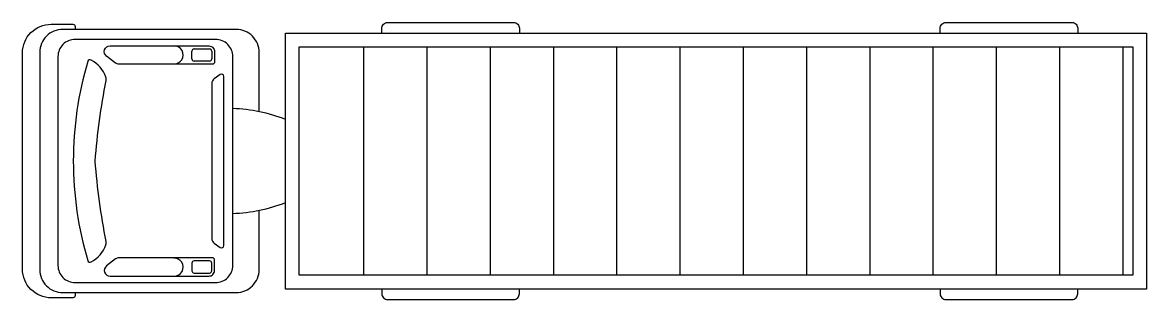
# Model space of a CAD drawing. Extents: x 0 to 9.7, y -1.66 to 0.73.
import ezdxf

# ---------------------------------------------------------------- set-up
doc = ezdxf.new("R2010")
doc.units = 0
doc.header["$LTSCALE"] = 100
doc.header["$MEASUREMENT"] = 0
doc.layers.add('C-CARRO', color=2, linetype='CONTINUOUS')

msp = doc.modelspace()

# ---------------------------------------------------------------- linework, layer by layer
at = {"layer": 'C-CARRO', "linetype": 'CONTINUOUS'}
for p, q in [((1.4821, 0.5007), (1.6134, 0.5007)), ((2.9439, 0.5198), (2.9439, -1.4536)), ((3.4897, 0.5198), (3.4897, -1.4536)), ((4.0356, 0.5198), (4.0356, -1.4536)), ((4.5815, 0.5198), (4.5815, -1.4536)), ((5.1274, 0.5198), (5.1274, -1.4536)), ((5.6733, 0.5198), (5.6733, -1.4536)), ((6.2192, 0.5198), (6.2192, -1.4536)), ((6.7651, 0.5198), (6.7651, -1.4536)), ((7.3109, 0.5198), (7.3109, -1.4536)), ((7.8568, 0.5198), (7.8568, -1.4536)), ((8.4027, 0.5198), (8.4027, -1.4536)), ((8.9486, 0.5198), (8.9486, -1.4536)), ((9.4945, 0.5198), (9.4945, -1.4536)), ((1.4623, 0.4161), (1.4623, 0.4809)), ((1.6134, 0.3963), (1.4821, 0.3963)), ((1.6332, 0.4809), (1.6332, 0.4161)), ((1.4623, -1.3499), (1.4623, -1.4146)), ((1.6134, -1.33), (1.4821, -1.33)), ((1.6332, -1.4146), (1.6332, -1.3499)), ((1.4821, -1.4345), (1.6134, -1.4345))]:
    msp.add_line(p, q, dxfattribs=at)
for points in [[(0.4544, -1.6032), (0.4544, -1.6289, -0.414214), (0.4346, -1.6488), (0.2481, -1.6488, -0.414214), (0, -1.4006), (0, -0.4669), (0, 0.4669, -0.414214), (0.2481, 0.715), (0.4346, 0.715, -0.414214), (0.4544, 0.6952), (0.4544, 0.6695)], [(3.101, 0.6389), (3.101, 0.6804, -0.414214), (3.1506, 0.73), (4.2384, 0.73, -0.414214), (4.288, 0.6804), (4.288, 0.6389)], [(7.9197, 0.6389), (7.9197, 0.6804, -0.414214), (7.9693, 0.73), (9.0571, 0.73, -0.414214), (9.1067, 0.6804), (9.1067, 0.6389)], [(2.0427, -0.0429), (2.0427, 0.471, 0.414214), (1.8442, 0.6695), (0.347, 0.6695, 0.414214), (0.1485, 0.471), (0.1485, -0.4669), (0.1485, -1.4047, 0.414214), (0.347, -1.6032), (1.8442, -1.6032, 0.414214), (2.0427, -1.4047), (2.0427, -0.8908)], [(1.6332, -0.4596), (1.6332, -1.136, 0.240403), (1.6537, -1.1762), (1.7052, -1.2135, 0.61238), (1.7367, -1.1974), (1.7367, -0.4669), (1.7367, 0.2637, 0.61238), (1.7052, 0.2797), (1.6537, 0.2424, 0.240403), (1.6332, 0.2022), (1.6332, -0.4741)], [(3.101, -1.5727), (3.101, -1.6141, 0.414214), (3.1506, -1.6638), (4.2384, -1.6638, 0.414214), (4.288, -1.6141), (4.288, -1.5727)], [(7.9197, -1.5727), (7.9197, -1.6141, 0.414214), (7.9693, -1.6638), (9.0571, -1.6638, 0.414214), (9.1067, -1.6141), (9.1067, -1.5727)]]:
    msp.add_lwpolyline(points, format="xyb", dxfattribs=at)
for points in [[(1.8155, -1.3686), (1.8155, -0.4669), (1.8155, 0.4349, 0.414214), (1.6666, 0.5838), (0.4548, 0.5838, 0.414214), (0.306, 0.4349), (0.306, -0.4669), (0.306, -1.3686, 0.414214), (0.4548, -1.5175), (1.6666, -1.5175, 0.414214)], [(1.6084, 0.5275, -0.414214), (1.658, 0.4779), (1.658, 0.3894, -0.414214), (1.6381, 0.3695), (0.8333, 0.3695, -0.163523), (0.8033, 0.3796), (0.7258, 0.4383, -0.718917), (0.7557, 0.5275)], [(0.7226, 0.2299, 0.13723), (0.7206, 0.2565, 0.184306), (0.5923, 0.4054, 0.47564), (0.5639, 0.3937, 0.072937), (0.4387, -0.4669, 0.072937), (0.5639, -1.3274, 0.47564), (0.5923, -1.3392, 0.184306), (0.7206, -1.1903, 0.13723), (0.7226, -1.1636, -0.031824), (0.6278, -0.4669, -0.031824)], [(1.6084, -1.4613, 0.414214), (1.658, -1.4117), (1.658, -1.3231, 0.414214), (1.6381, -1.3033), (0.8333, -1.3033, 0.163523), (0.8033, -1.3133), (0.7258, -1.3721, 0.718917), (0.7557, -1.4613)]]:
    msp.add_lwpolyline(points, format="xyb", close=True, dxfattribs=at)
msp.add_lwpolyline([(2.27, 0.6389), (9.7, 0.6389), (9.7, -1.5727), (2.27, -1.5727)], close=True, dxfattribs=at)
msp.add_lwpolyline([(2.3891, 0.5198), (9.5809, 0.5198), (9.5809, -1.4536), (2.3891, -1.4536), (2.3891, 0.5198)], dxfattribs=at)
for centre, radius, start, end in [((1.3093, 0.4498), 0.0777, 266.68188, 90), ((1.4821, 0.4809), 0.0199, 90, 180), ((1.6134, 0.4809), 0.0199, 0, 90), ((1.4821, 0.4161), 0.0199, 180, 270), ((1.6134, 0.4161), 0.0199, 270, 0), ((1.7577, -1.442), 1.4297, 69.0056, 87.68336), ((1.7577, 0.5082), 1.4297, 272.31664, 290.9944), ((1.3093, -1.3835), 0.0777, 270, 93.31812), ((1.4821, -1.3499), 0.0199, 90, 180), ((1.6134, -1.3499), 0.0199, 0, 90), ((1.4821, -1.4146), 0.0199, 180, 270), ((1.6134, -1.4146), 0.0199, 270, 0)]:
    msp.add_arc(centre, radius, start, end, dxfattribs=at)

doc.saveas('drawing.dxf')
